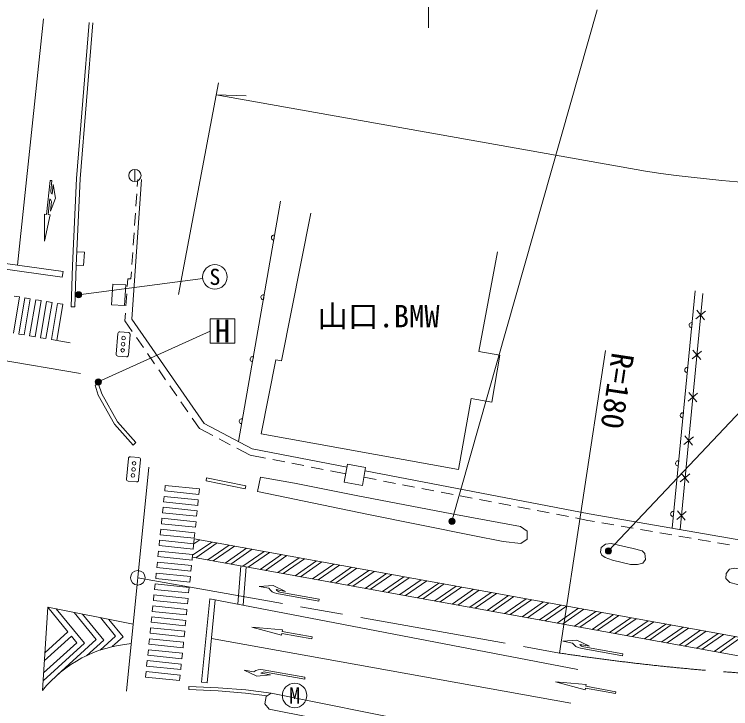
# Model space of a CAD drawing. Units: millimetres, scale not verified. Extents: x 40000 to 680000, y 20000 to 380000.
# Drawn here: x 295208 to 353742, y 254362 to 311122 of the extents above; entities that cross this region are included whole.
import ezdxf
from ezdxf.enums import TextEntityAlignment as Align

# ---------------------------------------------------------------- set-up
doc = ezdxf.new("R2010")
doc.units = ezdxf.units.MM
doc.header["$LTSCALE"] = 1000
doc.linetypes.add('CHAIN', pattern=[18.5, 12, -1.5, 3.5, -1.5])
for name, color, linetype, lineweight in [('M-BGD', 7, 'Continuous', 13), ('M-BGD-EXST', 7, 'Continuous', 13), ('M-BMK', 2, 'CHAIN', 13), ('M-BMK-HTXT', 7, 'Continuous', 13), ('M-BMK-SRVR', 3, 'Continuous', 13), ('M-STR-HTXT', 7, 'Continuous', 13), ('M-STR-STRC', 7, 'Continuous', 13)]:
    doc.layers.add(name, color=color, linetype=linetype, lineweight=lineweight)
doc.styles.add('ＭＳ ゴシック', font='')
doc.styles.get('ＭＳ ゴシック').set_extended_font_data('MS Gothic')

msp = doc.modelspace()

# ---------------------------------------------------------------- hatches: boundary and pattern name
at = {"layer": 'M-STR-HTXT'}
for points in [[(300657, 288045, -1), (300263, 288354, -0.41421), (300614, 288396, -0.41421)], [(302290, 281195, -1), (301851, 280956, -0.41421), (301951, 281295, -0.41421)], [(331187, 269800, -1), (330748, 269561, -0.41421), (330848, 269900, -0.41421)], [(343978, 267380, -1), (343539, 267141, -0.41421), (343639, 267480, -0.41421)]]:
    msp.add_hatch(color=256, dxfattribs=at).paths.add_polyline_path(points)

# ---------------------------------------------------------------- linework, layer by layer
at = {"layer": 'M-BGD'}
for p, q in [((305063, 298450), (305063, 297450)), ((305252, 297049), (305291, 297626)), ((305142, 295453), (305211, 296450)), ((313528, 276205), (316971, 295855)), ((305033, 293856), (305101, 294854)), ((304924, 292260), (304992, 293258)), ((316411, 292660), (316480, 293055)), ((304815, 290664), (304883, 291661)), ((304734, 289488), (304774, 290065)), ((304442, 288878), (304485, 289505)), ((304485, 289505), (304734, 289488)), ((304332, 287281), (304401, 288279)), ((315557, 287789), (315627, 288184)), ((348960, 269120), (350850, 288508)), ((349606, 269007), (351465, 288313)), ((351680, 286862), (350909, 286226)), ((351613, 286158), (350977, 286930)), ((304248, 286055), (304291, 286683)), ((304844, 285194), (304248, 286055)), ((350558, 285517), (350597, 285917)), ((305754, 283878), (305185, 284700)), ((306664, 282562), (306095, 283384)), ((351366, 283596), (350594, 282959)), ((351298, 282892), (350662, 283663)), ((314672, 282733), (314741, 283129)), ((350200, 281847), (350239, 282246)), ((307574, 281246), (307006, 282068)), ((308484, 279930), (307916, 280753)), ((351034, 280147), (350262, 279511)), ((350966, 279443), (350330, 280215)), ((309395, 278614), (308826, 279437)), ((310331, 277259), (309736, 278121)), ((313781, 277651), (313850, 278046)), ((349839, 278144), (349878, 278544)), ((311427, 276685), (310331, 277259)), ((312844, 275943), (311958, 276407)), ((350692, 276595), (349920, 275959)), ((350624, 275891), (349988, 276663)), ((314471, 275090), (313376, 275664)), ((315734, 274844), (314471, 275090)), ((317305, 274537), (316323, 274729)), ((349456, 274216), (349495, 274616)), ((318875, 274230), (317893, 274422)), ((320445, 273923), (319464, 274115)), ((322297, 273562), (321034, 273808)), ((350399, 273552), (349627, 272915)), ((350331, 272848), (349695, 273619)), ((323770, 273276), (324775, 273083)), ((325364, 272970), (326346, 272781)), ((326935, 272668), (327917, 272479)), ((328506, 272366), (329488, 272177)), ((330078, 272064), (331060, 271875)), ((331649, 271762), (332631, 271573)), ((333220, 271460), (334202, 271271)), ((334791, 271158), (335773, 270969)), ((336363, 270856), (337345, 270668)), ((337934, 270554), (338916, 270366)), ((349053, 270077), (349092, 270477)), ((350102, 270468), (349330, 269832)), ((350034, 269764), (349398, 270536)), ((339505, 270252), (340487, 270064)), ((341076, 269951), (342081, 269758)), ((342081, 269758), (342623, 269663)), ((343214, 269561), (344199, 269389)), ((344790, 269287), (345775, 269115)), ((346366, 269012), (347352, 268841)), ((347943, 268738), (348928, 268567)), ((349519, 268464), (350504, 268293)), ((351095, 268190), (352081, 268019)), ((352672, 267916), (353657, 267745))]:
    msp.add_line(p, q, dxfattribs=at)
for points in [[(305591, 297606), (304810, 286210), (310707, 277684), (314655, 275615), (322395, 274103)], [(319436, 294861), (317035, 282795), (316583, 282885), (315385, 276824), (331507, 273917), (332551, 279714), (334218, 279414), (334872, 283272), (333168, 283561), (334684, 291706)], [(323868, 273817), (342180, 270299), (358186, 267516), (358840, 266953)]]:
    msp.add_lwpolyline(points, dxfattribs=at)
msp.add_lwpolyline([(322439, 274345), (323915, 274079), (323648, 272603), (322172, 272869)], close=True, dxfattribs=at)
msp.add_circle((305063, 297950), 500, dxfattribs=at)
for centre, start, end in [((316414, 292863), 71.09931, 269.0227), ((315561, 287992), 71.09931, 269.0227), ((350546, 285720), 75.47115, 273.39454), ((314675, 282937), 71.09931, 269.0227), ((350188, 282050), 75.47115, 273.39454), ((313784, 277854), 71.09931, 269.0227), ((349827, 278347), 75.47115, 273.39454), ((349444, 274419), 75.47115, 273.39454), ((349041, 270280), 75.47115, 273.39454)]:
    msp.add_arc(centre, 203, start, end, dxfattribs=at)
at = {"layer": 'M-BGD-EXST'}
msp.add_circle((318109, 255441), 1000, dxfattribs=at)
at = {"layer": 'M-BMK'}
msp.add_line((305298, 265063), (339760, 258913), dxfattribs=at)
msp.add_arc((366886, 436857), 180000, 261.33259, 295.04026, dxfattribs=at)
at = {"layer": 'M-BMK-SRVR'}
msp.add_circle((305298, 265063), 600, dxfattribs=at)
at = {"layer": 'M-STR-HTXT'}
for p, q in [((330967, 269681), (342846, 311486)), ((308616, 288212), (311888, 305535)), ((311702, 304552), (346788, 298290)), ((311702, 304552), (314156, 304462)), ((300460, 288200), (310602, 289530)), ((302071, 281075), (311213, 285232)), ((343506, 283630), (339760, 258913)), ((343758, 267260), (359391, 283823))]:
    msp.add_line(p, q, dxfattribs=at)
for centre in [(300460, 288200), (302071, 281075), (330967, 269681), (343758, 267260)]:
    msp.add_circle(centre, 250, dxfattribs=at)
msp.add_arc((366827, 437514), 140658, 261.80934, 294.34006, dxfattribs=at)
at = {"layer": 'M-STR-STRC'}
for p, q in [((329040, 328153), (329040, 310020)), ((295463, 290612), (297579, 310758)), ((291753, 291132), (299188, 290091)), ((291691, 290686), (299125, 289645)), ((299125, 289645), (299188, 290091)), ((295128, 285059), (295628, 288017)), ((295184, 288092), (295628, 288017)), ((295572, 284984), (296071, 287942)), ((296016, 284909), (296515, 287867)), ((296071, 287942), (296515, 287867)), ((296459, 284834), (296959, 287792)), ((296903, 284759), (297403, 287717)), ((296959, 287792), (297403, 287717)), ((297347, 284684), (297846, 287642)), ((297790, 284609), (298290, 287567)), ((297846, 287642), (298290, 287567)), ((298234, 284534), (298734, 287492)), ((298678, 284459), (299177, 287417)), ((298734, 287492), (299177, 287417)), ((299858, 287224), (300158, 287215)), ((304526, 285124), (303828, 285179)), ((295572, 284984), (296016, 284909)), ((296459, 284834), (296903, 284759)), ((297347, 284684), (297790, 284609)), ((298234, 284534), (299762, 284276)), ((303533, 283346), (303667, 285041)), ((304530, 283268), (304664, 284962)), ((289094, 283736), (300626, 281761)), ((304369, 283130), (303671, 283185)), ((304928, 275911), (305150, 276112)), ((304371, 273121), (304528, 274814)), ((305388, 274885), (304691, 274950)), ((305366, 273029), (305524, 274722)), ((304372, 255801), (306203, 274115)), ((305203, 272893), (304506, 272958)), ((310871, 272996), (310922, 273241)), ((310871, 272996), (314072, 272330)), ((310922, 273241), (314123, 272575)), ((307500, 272164), (307546, 272612)), ((307546, 272612), (310331, 272324)), ((310285, 271877), (310331, 272324)), ((314123, 272575), (314072, 272330)), ((307407, 271269), (307453, 271717)), ((307453, 271717), (310239, 271429)), ((307500, 272164), (310285, 271877)), ((307407, 271269), (310192, 270981)), ((310192, 270981), (310239, 271429)), ((307315, 270374), (307361, 270821)), ((307361, 270821), (310146, 270534)), ((310100, 270086), (310146, 270534)), ((307222, 269478), (307269, 269926)), ((307269, 269926), (310054, 269638)), ((307315, 270374), (310100, 270086)), ((307222, 269478), (310007, 269191)), ((310007, 269191), (310054, 269638)), ((307130, 268583), (307176, 269031)), ((307176, 269031), (309961, 268743)), ((309915, 268296), (309961, 268743)), ((307037, 267688), (307084, 268136)), ((307084, 268136), (309869, 267848)), ((307130, 268583), (309915, 268296)), ((309823, 267400), (309910, 268245)), ((309867, 267827), (310353, 268165)), ((307037, 267688), (309823, 267400)), ((309771, 266900), (311337, 267987)), ((310037, 266697), (311780, 267907)), ((311021, 266520), (312764, 267729)), ((311464, 266440), (313206, 267649)), ((306945, 266793), (306991, 267240)), ((306991, 267240), (309776, 266953)), ((309730, 266505), (309776, 266953)), ((312448, 266262), (314190, 267471)), ((312891, 266182), (314633, 267391)), ((313875, 266004), (315617, 267213)), ((314317, 265924), (316060, 267133)), ((315301, 265746), (317044, 266956)), ((306853, 265897), (306899, 266345)), ((306899, 266345), (309684, 266057)), ((306945, 266793), (309730, 266505)), ((315744, 265666), (317487, 266876)), ((316728, 265488), (318471, 266698)), ((317171, 265408), (318914, 266618)), ((318155, 265231), (319898, 266440)), ((318598, 265151), (320341, 266360)), ((306853, 265897), (309638, 265610)), ((309638, 265610), (309684, 266057)), ((313704, 266035), (313464, 262911)), ((314150, 265954), (313909, 262826)), ((319582, 264973), (321325, 266182)), ((320025, 264893), (321768, 266102)), ((321009, 264715), (322752, 265924)), ((321452, 264635), (323195, 265844)), ((306760, 265002), (306806, 265450)), ((306806, 265450), (309591, 265162)), ((309545, 264715), (309591, 265162)), ((322436, 264457), (324179, 265667)), ((322879, 264377), (324622, 265587)), ((323863, 264199), (325606, 265409)), ((324306, 264119), (326048, 265329)), ((306760, 265002), (309545, 264715)), ((325290, 263942), (327033, 265151)), ((325733, 263862), (327475, 265071)), ((326717, 263684), (328459, 264893)), ((327160, 263604), (328902, 264813)), ((328144, 263426), (329886, 264635)), ((306668, 264107), (306714, 264555)), ((306668, 264107), (309453, 263819)), ((306714, 264555), (309499, 264267)), ((309453, 263819), (309499, 264267)), ((328586, 263346), (330329, 264555)), ((329570, 263168), (331313, 264378)), ((330013, 263088), (331756, 264298)), ((330997, 262910), (332740, 264120)), ((331440, 262830), (333183, 264040)), ((306575, 263212), (306621, 263659)), ((306621, 263659), (309407, 263372)), ((332424, 262653), (334167, 263862)), ((332867, 262573), (334610, 263782)), ((333851, 262395), (335594, 263604)), ((334294, 262315), (336037, 263524)), ((306575, 263212), (309360, 262924)), ((309360, 262924), (309407, 263372)), ((310511, 256523), (311186, 263348)), ((310959, 256478), (311630, 263263)), ((311186, 263348), (341254, 257577)), ((335278, 262137), (337021, 263346)), ((335721, 262057), (337464, 263266)), ((336705, 261879), (338448, 263089)), ((337148, 261799), (338891, 263009)), ((338132, 261621), (339875, 262831)), ((297502, 255838), (297934, 262667)), ((297934, 262667), (304918, 261263)), ((297934, 262667), (299593, 260643)), ((306483, 262317), (306529, 262764)), ((306483, 262317), (309268, 262029)), ((306529, 262764), (309314, 262477)), ((309268, 262029), (309314, 262477)), ((338575, 261541), (340317, 262751)), ((339559, 261364), (341302, 262573)), ((340002, 261284), (341744, 262493)), ((340986, 261106), (342728, 262315)), ((341428, 261026), (343171, 262235)), ((306390, 261421), (306436, 261869)), ((306436, 261869), (309222, 261581)), ((342413, 260848), (344155, 262057)), ((342855, 260768), (344598, 261977)), ((343839, 260590), (345582, 261800)), ((344282, 260510), (346025, 261720)), ((306390, 261421), (309175, 261134)), ((309175, 261134), (309222, 261581)), ((345266, 260332), (347009, 261542)), ((345709, 260252), (347452, 261462)), ((346693, 260075), (348436, 261284)), ((347136, 259995), (348879, 261204)), ((299593, 260643), (297697, 258930)), ((306298, 260526), (306344, 260974)), ((306298, 260526), (309083, 260238)), ((306344, 260974), (309129, 260686)), ((309083, 260238), (309129, 260686)), ((348120, 259817), (349863, 261026)), ((348563, 259737), (350306, 260946)), ((349547, 259559), (351290, 260768)), ((349990, 259479), (351733, 260688)), ((350974, 259301), (352717, 260511)), ((299878, 260295), (297657, 258286)), ((306205, 259631), (306252, 260078)), ((306252, 260078), (309037, 259791)), ((311318, 260109), (340692, 254811)), ((351417, 259221), (353160, 260431)), ((352401, 259043), (354144, 260253)), ((352844, 258963), (354586, 260173)), ((306205, 259631), (308991, 259343)), ((308991, 259343), (309037, 259791)), ((306113, 258736), (306159, 259183)), ((306113, 258736), (308898, 258448)), ((306159, 259183), (308944, 258896)), ((308898, 258448), (308944, 258896)), ((306020, 257840), (306067, 258288)), ((306067, 258288), (308852, 258000)), ((306020, 257840), (308806, 257553)), ((308806, 257553), (308852, 258000)), ((305928, 256945), (305974, 257393)), ((305974, 257393), (308759, 257105)), ((308713, 256657), (308759, 257105)), ((305928, 256945), (308713, 256657)), ((310959, 256478), (310511, 256523)), ((309468, 255918), (309479, 256167))]:
    msp.add_line(p, q, dxfattribs=at)
for points in [[(301321, 310456), (300291, 297697), (299969, 290588), (299858, 287224)], [(301620, 310432), (300590, 297678), (300269, 290576), (300158, 287215)], [(298120, 296043), (297984, 294750), (298133, 294734), (297680, 292569), (297686, 294781), (297835, 294765), (298128, 297550), (298277, 297534), (298186, 296668)], [(298311, 296425), (298395, 297220), (298578, 296095), (298165, 295032), (298248, 295828)], [(300320, 291710), (300930, 291678), (300871, 290579), (300270, 290606)], [(302094, 280897), (301807, 280811), (302071, 279980), (303384, 277625), (304928, 275911)], [(302094, 280897), (302348, 280099), (303629, 277800), (305150, 276112)], [(309910, 268245), (361797, 258870), (368739, 257958), (377795, 258365)], [(368666, 255425), (361464, 257406), (309755, 266748)], [(316001, 264202), (315214, 264344), (316349, 264444), (317379, 263953), (316591, 264095)], [(316916, 263884), (320108, 263308), (320081, 263161), (316651, 263780)], [(298631, 262527), (300942, 259706), (297553, 256642)], [(300086, 262234), (301900, 260021), (298749, 257138)], [(300782, 262094), (302520, 259975), (301095, 258687)], [(302238, 261802), (303477, 260289), (302212, 259146)], [(302934, 261662), (304097, 260243), (303200, 259432)], [(299878, 260295), (300323, 259753), (297593, 257286)], [(340819, 259726), (340032, 259868), (341168, 259968), (342197, 259477), (341410, 259619)], [(341734, 259408), (344926, 258833), (344899, 258685), (341469, 259304)], [(314773, 257377), (313985, 257519), (315015, 257029), (316150, 257129), (315363, 257271)], [(315741, 257355), (318933, 256779), (318959, 256927), (315529, 257546)], [(309468, 255918), (311862, 255809), (314105, 255642), (315866, 255408)], [(309479, 256167), (311877, 256058), (314130, 255891), (316192, 255617)]]:
    msp.add_lwpolyline(points, dxfattribs=at)
for points in [[(303259, 289069), (304331, 288998), (304219, 287308), (303147, 287379)], [(311213, 284232), (313213, 284232), (313213, 286232), (311213, 286232)], [(324155, 270230), (332682, 268506), (335152, 268036), (336598, 267873), (337123, 268217), (337105, 268877), (336562, 269258), (330947, 270298), (323148, 271793), (318101, 272800), (315310, 273277), (315070, 272122)], [(345768, 267448), (343981, 267864), (343516, 267806), (343163, 267540), (343107, 267162), (343216, 266909), (343477, 266718), (344091, 266509), (345564, 266150), (346131, 266137), (346571, 266259), (346775, 266564), (346740, 267047), (346518, 267278)], [(354962, 265687), (354078, 265836), (353640, 265766), (353369, 265407), (353360, 265005), (353684, 264672), (354297, 264515), (362074, 263394), (362722, 263411), (362950, 263753), (362906, 264234), (362573, 264505)], [(314620, 261037), (317120, 260815), (317094, 260667), (319554, 260224), (319527, 260076), (317067, 260520), (317040, 260372)], [(339438, 256562), (341938, 256339), (341912, 256192), (344372, 255748), (344345, 255600), (341885, 256044), (341858, 255896)], [(316192, 255617), (336476, 251540), (336814, 251197), (336851, 250816), (336693, 250445), (336219, 250305), (316021, 254322), (315676, 254757), (315786, 255356)]]:
    msp.add_lwpolyline(points, close=True, dxfattribs=at)
for centre, radius in [((311594, 289660), 1000), ((304138, 284653), 150), ((304099, 284154), 150), ((304059, 283656), 150), ((304993, 274419), 150), ((304947, 273922), 150), ((304901, 273424), 150)]:
    msp.add_circle(centre, radius, dxfattribs=at)
for centre, radius, start, end in [((298676, 296766), 500, 191.34819, 223.12119), ((299036, 296444), 1000, 203.69529, 218.0568), ((303816, 285029), 150, 85.492, 175.492), ((304514, 284974), 150, 355.492, 85.492), ((303683, 283334), 150, 175.492, 265.492), ((304381, 283279), 150, 265.492, 355.492), ((304677, 274800), 150, 84.69675, 174.69675), ((305374, 274736), 150, 354.69675, 84.69675), ((304520, 273108), 150, 174.69675, 264.69675), ((305217, 273043), 150, 264.69675, 354.69675), ((316828, 264764), 1000, 214.20393, 259.77693), ((317005, 264376), 500, 214.20393, 259.77693), ((305595, 249320), 10392, 94.61532, 141.15164), ((341646, 260288), 1000, 214.20393, 259.77693), ((341823, 259900), 500, 214.20393, 259.77693), ((315351, 256562), 1000, 79.77693, 125.34993), ((315652, 256863), 500, 79.77693, 125.34993)]:
    msp.add_arc(centre, radius, start, end, dxfattribs=at)

# ---------------------------------------------------------------- texts
at = {"layer": 'M-BGD-EXST', "style": 'ＭＳ ゴシック'}
msp.add_text('M', height=1320, dxfattribs=at).set_placement((318109, 255441), align=Align.MIDDLE_CENTER)
at = {"layer": 'M-BMK-HTXT', "style": 'ＭＳ ゴシック'}
msp.add_text('山口.BMW', height=1833, dxfattribs=at).set_placement((324962, 286450), align=Align.MIDDLE_CENTER)
at = {"layer": 'M-STR-HTXT', "style": 'ＭＳ ゴシック'}
msp.add_text('R=180', height=1833, rotation=261.382, dxfattribs=at).set_placement((343506, 283630), align=Align.BOTTOM_LEFT)
at = {"layer": 'M-STR-STRC', "style": 'ＭＳ ゴシック'}
for s, height, p in [('S', 1320, (311594, 289660)), ('H', 1833, (312213, 285232))]:
    msp.add_text(s, height=height, dxfattribs=at).set_placement(p, align=Align.MIDDLE_CENTER)

doc.saveas('drawing.dxf')
